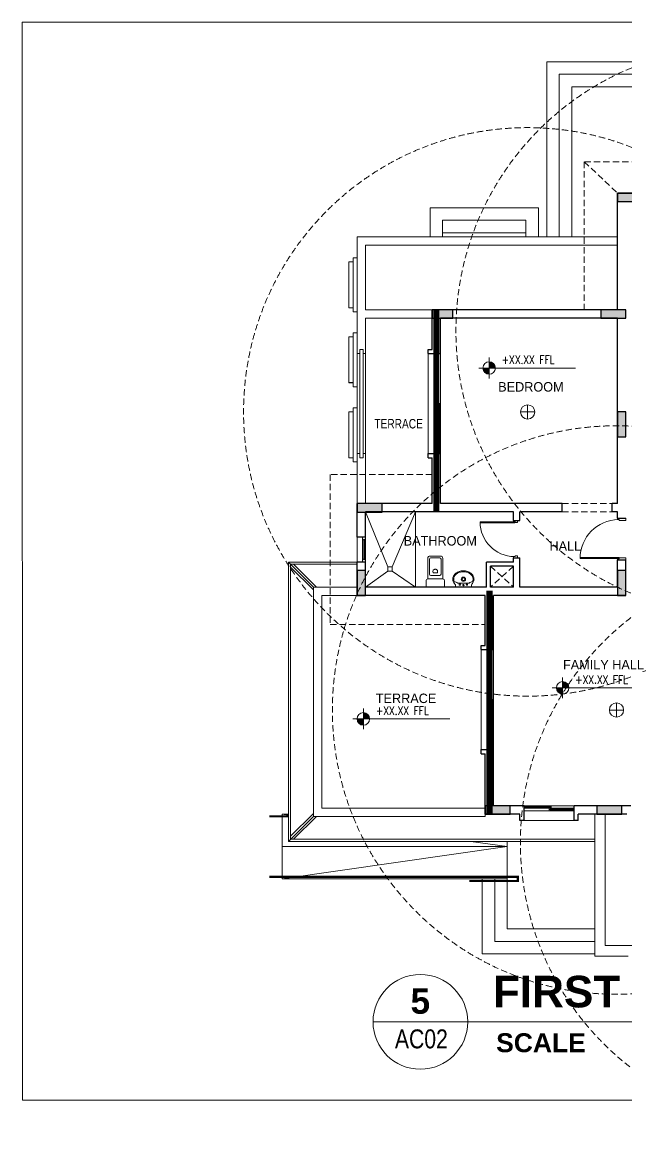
# Model space of a CAD drawing. Header units: millimetres. Extents: x -9083 to 924194, y -232449 to 321637.
# Drawn here: x 146295 to 155860, y -213870 to -196380 of the extents above; entities that cross this region are included whole.
import ezdxf
from ezdxf.enums import TextEntityAlignment as Align

# ---------------------------------------------------------------- set-up
doc = ezdxf.new("R2010")
doc.units = ezdxf.units.MM
doc.header["$LTSCALE"] = 400
doc.header["$MEASUREMENT"] = 0
doc.linetypes.add('HIDDEN', pattern=[0.375, 0.25, -0.125])
doc.layers.get('0').update_dxf_attribs({"lineweight": 0, "true_color": 0xff1414})
doc.layers.get('Defpoints').update_dxf_attribs({"color": 8, "lineweight": 5})
doc.layers.add('ALARM', color=7, linetype='Continuous', lineweight=5, true_color=0xff0f0f)
for name, color, linetype, lineweight in [('ARCHES', 1, 'HIDDEN', 5), ('COLUMNS HATCH', 1, 'Continuous', 5), ('DOOR', 1, 'Continuous', 5), ('FIRE RATE', 244, 'Continuous', 0), ('FIXTURE', 5, 'Continuous', 0), ('FURNITURE', 1, 'Continuous', 5), ('GENERAL TEXT', 4, 'Continuous', 5), ('HANDRAIL', 31, 'Continuous', 5), ('HIDDEN', 237, 'HIDDEN', 0), ('LEVEL SYMBOL', 8, 'Continuous', 5), ('LEVELS', 251, 'Continuous', 5), ('PRO COLUMNS', 6, 'Continuous', 30), ('PROPOSED COLUMNS', 6, 'Continuous', 30), ('REFER TILTLE 100', 7, 'Continuous', 5), ('ROOF LINE 1', 246, 'Continuous', 30), ('STAIR', 1, 'Continuous', 5), ('TEXT DRAWING TITLE', 7, 'Continuous', 5), ('WALL ELEVATION', 3, 'Continuous', 9), ('WALL PROPOSED', 255, 'Continuous', 30), ('WINDOWS', 5, 'Continuous', 5)]:
    doc.layers.add(name, color=color, linetype=linetype, lineweight=lineweight)
doc.styles.add('arial', font='arial.ttf', dxfattribs={"width": 0.8, "height": 2.2})
doc.styles.add('ARIAL-TITLE', font='arialbd.ttf')
doc.styles.add('ROMANS-TITLE', font='ROMANS.shx', dxfattribs={"width": 0.8})
doc.styles.get("Standard").update_dxf_attribs({"font": 'GOTHIC.TTF', "height": 220})

# ---------------------------------------------------------------- blocks, each defined once
blk = doc.blocks.new('*U145')
for p, q in [((180, 0), (-180, 0)), ((-180, 0), (-180, -53)), ((180, 0), (180, -52)), ((130, -89), (-130, -89))]:
    blk.add_line(p, q)
for centre, radius in [((-80, -57), 16.1), ((0, -178), 48.5), ((0, -178), 31.8), ((0, -44), 16), ((80, -57), 18.1)]:
    blk.add_circle(centre, radius)
for centre, radius, start, end in [((-88, -178), 152, 152.3807, 180), ((-88, -178), 152, 180, 207.6193), ((-45, -201), 200, 132.2414, 152.3807), ((-45, -156), 200, 207.6193, 231.6325), ((-88, -178), 132, 153.1014, 207.6193), ((-209, 0), 119, 271.591, 311.3839), ((-45, -156), 180, 207.6193, 231.6325), ((214, 5), 126, 228.3983, 266.8513), ((46, -156), 180, 308.3675, 332.3807), ((46, -156), 200, 308.3675, 332.3807), ((46, -201), 200, 27.6193, 48.0173), ((89, -178), 132, 332.3807, 25.9024), ((89, -178), 152, 0, 27.6193), ((89, -178), 152, 332.3807, 0), ((-18, -121), 244, 231.6325, 251.8447), ((-18, -121), 224, 231.6325, 251.8447), ((0, -66), 302, 251.8447, 270), ((0, -66), 282, 251.8447, 270), ((0, -66), 282, 270, 288.1553), ((0, -66), 302, 270, 288.1553), ((18, -121), 224, 288.1553, 308.3675), ((18, -121), 244, 288.1553, 308.3675)]:
    blk.add_arc(centre, radius, start, end)
blk = doc.blocks.new('*U146')
for p, q in [((-210, 0), (-210, -140)), ((-210, 0), (210, 0)), ((210, 0), (210, -140)), ((-170, -180), (-170, -650)), ((-170, -180), (170, -180)), ((170, -180), (170, -650)), ((-130, -290), (-130, -630)), ((-100, -260), (100, -260)), ((-44, -319), (44, -319)), ((130, -290), (130, -630)), ((-120, -700), (120, -700)), ((-100, -660), (100, -660))]:
    blk.add_line(p, q)
for centre, radius, start, end in [((-170, -140), 40, 180, 270), ((170, -140), 40, 270, 0), ((-100, -290), 30, 90, 180), ((-1, -349), 52.4, 157.2878, 180), ((-1, -349), 52.4, 180, 202.7122), ((-1, -349), 53, 144.8858, 157.2878), ((-1, -349), 53, 202.7122, 225.2991), ((0, -348), 53.5, 225.2991, 247.7107), ((0, -348), 54, 247.7107, 270), ((0, -348), 54, 270, 292.2893), ((0, -348), 53.5, 292.2893, 314.7009), ((1, -349), 53, 314.7009, 337.2878), ((1, -349), 53, 22.7122, 35.1142), ((1, -349), 52.4, 360, 22.7122), ((1, -349), 52.4, 337.2878, 0), ((100, -290), 30, 0, 90), ((-120, -650), 50, 180, 270), ((-100, -630), 30, 180, 270), ((100, -630), 30, 270, 0), ((120, -650), 50, 270, 0)]:
    blk.add_arc(centre, radius, start, end)
blk = doc.blocks.new('A-DETAIL-TITLE-100')
at = {"layer": 'TEXT DRAWING TITLE', "linetype": 'Continuous'}
blk.add_line((0, 0), (-1500, 0), dxfattribs=at)
blk.add_circle((-750, 0), 750, dxfattribs=at)
at = {"layer": 'TEXT DRAWING TITLE', "style": 'ARIAL-TITLE'}
for tag, p, height in [('TITLE1', (450, 937), 500), ('SCALE1', (450, -480), 300), ('SCALE2', (2479, -480), 300)]:
    blk.add_attdef(tag, p, '', height=height, dxfattribs=at)
at = {"layer": 'TEXT DRAWING TITLE', "color": 7, "style": 'ARIAL-TITLE'}
blk.add_attdef('TITLE2_001', (435, 228), '', height=500, dxfattribs=at)
at = {"layer": 'TEXT DRAWING TITLE', "linetype": 'Continuous', "style": 'ARIAL-TITLE'}
blk.add_attdef('DRWG-NO', text='', height=400, dxfattribs=at).set_placement((-751, 326), align=Align.MIDDLE)
at = {"layer": 'TEXT DRAWING TITLE', "linetype": 'Continuous', "style": 'arial', "width": 0.8}
blk.add_attdef('DRAWING-REF', text='', height=300, dxfattribs=at).set_placement((-735, -270), align=Align.MIDDLE)
blk = doc.blocks.new('VILLA FIRST COLUMNS')
at = {"layer": 'COLUMNS HATCH', "ltscale": 300}
for points in [[(401768, 181785), (401168, 181785), (401168, 181985), (401768, 181985)], [(406768, 181985), (406768, 180785), (406568, 180785), (406568, 181985)], [(412368, 180785), (411768, 180785), (411768, 180985), (412368, 180985)], [(397218, 178985), (396718, 178985), (396718, 179185), (397218, 179185)], [(401368, 178985), (400768, 178985), (400768, 179185), (401368, 179185)], [(401168, 176135), (401168, 176735), (401368, 176735), (401368, 176135)], [(403368, 176135), (403368, 176735), (403568, 176735), (403568, 176135)], [(406768, 176535), (406168, 176535), (406168, 176735), (406768, 176735)], [(412368, 176535), (411768, 176535), (411768, 176735), (412368, 176735)], [(403368, 174335), (403368, 174935), (403568, 174935), (403568, 174335)], [(395518, 174335), (394918, 174335), (394918, 174535), (395518, 174535)], [(394918, 172335), (394918, 172935), (395118, 172935), (395118, 172335)], [(401168, 172335), (401168, 172935), (401368, 172935), (401368, 172335)], [(406768, 172485), (406168, 172485), (406168, 172685), (406768, 172685)], [(403368, 170535), (403368, 171135), (403568, 171135), (403568, 170535)], [(408018, 170035), (408018, 171135), (408218, 171135), (408218, 170035)], [(403368, 167085), (403368, 167685), (403568, 167685), (403568, 167085)], [(398593, 167085), (397993, 167085), (397993, 167285), (398593, 167285)], [(401268, 167085), (400668, 167085), (400668, 167285), (401268, 167285)], [(403368, 164385), (403368, 164985), (403568, 164985), (403568, 164385)], [(408018, 164385), (408018, 164985), (408218, 164985), (408218, 164385)]]:
    blk.add_hatch(color=256, dxfattribs=at).paths.add_polyline_path(points)
at = {"layer": 'PRO COLUMNS', "ltscale": 300}
for points in [[(401768, 181785), (401768, 181985), (401168, 181985), (401168, 181785)], [(406768, 181985), (406568, 181985), (406568, 180785), (406768, 180785)], [(412368, 180785), (412368, 180985), (411768, 180985), (411768, 180785)], [(397218, 178985), (397218, 179185), (396718, 179185), (396718, 178985)], [(401368, 178985), (401368, 179185), (400768, 179185), (400768, 178985)], [(401168, 176135), (401368, 176135), (401368, 176735), (401168, 176735)], [(403368, 176135), (403568, 176135), (403568, 176735), (403368, 176735)], [(406768, 176535), (406768, 176735), (406168, 176735), (406168, 176535)], [(412368, 176535), (412368, 176735), (411768, 176735), (411768, 176535)], [(403368, 174335), (403568, 174335), (403568, 174935), (403368, 174935)], [(395518, 174335), (395518, 174535), (394918, 174535), (394918, 174335)], [(394918, 172335), (395118, 172335), (395118, 172935), (394918, 172935)], [(401168, 172335), (401368, 172335), (401368, 172935), (401168, 172935)], [(406768, 172485), (406768, 172685), (406168, 172685), (406168, 172485)], [(403368, 170535), (403568, 170535), (403568, 171135), (403368, 171135)], [(408018, 170035), (408218, 170035), (408218, 171135), (408018, 171135)], [(403368, 167085), (403568, 167085), (403568, 167685), (403368, 167685)], [(398593, 167085), (398593, 167285), (397993, 167285), (397993, 167085)], [(401268, 167085), (401268, 167285), (400668, 167285), (400668, 167085)], [(403368, 164385), (403568, 164385), (403568, 164985), (403368, 164985)], [(408018, 164385), (408218, 164385), (408218, 164985), (408018, 164985)]]:
    blk.add_lwpolyline(points, close=True, dxfattribs=at)
blk = doc.blocks.new('A-LVL_PLAN')
at = {"layer": 'LEVELS', "ltscale": 800}
h = blk.add_hatch(color=256, dxfattribs=at)
h.paths.add_polyline_path([(0, 0), (150, 0, 0.414214), (0, 150)])
h.paths.add_polyline_path([(0, -150), (0, 0), (-150, 0, 0.414214)])
at = {"layer": 'LEVELS'}
for p, q in [((-250, 0), (250, 0)), ((0, -250), (0, 250))]:
    blk.add_line(p, q, dxfattribs=at)
at = {"layer": 'LEVELS', "ltscale": 800}
blk.add_line((0, 0), (2074, 0), dxfattribs=at)
at = {"layer": 'LEVELS'}
blk.add_circle((0, 0), 150, dxfattribs=at)
at = {"layer": 'LEVELS', "ltscale": 800, "style": 'ROMANS-TITLE', "width": 0.8}
blk.add_attdef('FLOOR-LEVEL', (300, 100), '', height=200, dxfattribs=at)
blk = doc.blocks.new('*U70')
for p, q in [((600, 99), (650, 99)), ((650, 99), (650, -61)), ((1550, 99), (1550, -61)), ((1600, 99), (1550, 99)), ((600, -101), (630, -101)), ((630, -61), (630, -101)), ((630, -61), (650, -61)), ((1540, -66), (1540, -1000)), ((1565, -66), (1540, -66)), ((1570, -61), (1550, -61)), ((1565, -66), (1565, -1001)), ((1570, -61), (1570, -101)), ((1600, -101), (1570, -101))]:
    blk.add_line(p, q)
blk.add_arc((1565, -66), 935, 180.9304, 269.9953)
blk = doc.blocks.new('*U64')
for p, q in [((-1600, 1), (-1550, 1)), ((-1550, 1), (-1550, -59)), ((-750, 1), (-750, -59)), ((-700, 1), (-750, 1)), ((-1600, -99), (-1570, -99)), ((-1570, -59), (-1550, -59)), ((-1570, -59), (-1570, -99)), ((-1565, -64), (-1565, -899)), ((-1565, -64), (-1540, -64)), ((-1540, -64), (-1540, -897)), ((-730, -59), (-750, -59)), ((-730, -59), (-730, -99)), ((-700, -99), (-730, -99))]:
    blk.add_line(p, q)
blk.add_arc((-1565, -63), 835, 270.0066, 358.9548)
blk = doc.blocks.new('A$Ccfd28120')
for p, q in [((0, -171), (0, 171)), ((171, 0), (-171, 0))]:
    blk.add_line(p, q)
blk.add_circle((0, 0), 171)

msp = doc.modelspace()

# ---------------------------------------------------------------- linework, layer by layer
at = {"layer": 'ALARM', "linetype": 'HIDDEN', "lineweight": 0}
for centre in [(157667.14703, -201264.19906), (154303.66834, -202550.57233), (155710.82166, -207270.25204), (158688.70018, -209369.54694)]:
    msp.add_circle(centre, 4500, dxfattribs=at)
at = {"layer": 'ARCHES', "lineweight": 0}
for p, q in [((154851.44529, -204003.15862), (155643.44529, -204003.15862)), ((154851.44529, -204135.15862), (155643.44529, -204135.15862))]:
    msp.add_line(p, q, dxfattribs=at)
at = {"layer": 'Defpoints', "lineweight": 0}
msp.add_lwpolyline([(146300.19608, -213445.00777), (166432.9392, -213445.00777), (166427.97271, -196379.66166), (146295.22959, -196379.66166)], close=True, dxfattribs=at)
at = {"layer": 'FIRE RATE', "color": 177, "lineweight": 0, "true_color": 0x293189, "const_width": 100}
for points in [[(152857.07157, -204135.15862), (152857.07157, -200934.15862)], [(153698.57157, -208917.33935), (153698.57157, -205381.84351)]]:
    msp.add_lwpolyline(points, dxfattribs=at)
at = {"layer": 'FURNITURE', "lineweight": 0}
for p, q in [((152089.82041, -205003.9327), (151735.07157, -204135.15862)), ((152155.82041, -205003.9327), (152527.07157, -204135.15862)), ((152527.07157, -205323.15862), (152527.07157, -204135.15862)), ((151735.07157, -205323.15862), (152089.82041, -205069.9327)), ((152155.82041, -205003.9327), (152089.82041, -205003.9327)), ((152089.82041, -205003.9327), (152089.82041, -205069.9327)), ((152089.82041, -205069.9327), (152155.82041, -205069.9327)), ((152155.82041, -205069.9327), (152155.82041, -205003.9327)), ((152155.82041, -205069.9327), (152527.07157, -205323.15862))]:
    msp.add_line(p, q, dxfattribs=at)
at = {"layer": 'HANDRAIL', "lineweight": 0}
for p, q in [((151603.07157, -201627.15862), (151603.07157, -199779.15862)), ((151603.07157, -199779.15862), (155728.07157, -199779.15862)), ((151735.07157, -200934.15862), (151735.07157, -199911.15862)), ((151735.07157, -199911.15862), (155728.07157, -199911.15862)), ((152791.07157, -200934.15862), (151735.07157, -200934.15862)), ((151735.07157, -201627.15862), (151735.07157, -201066.15862)), ((152791.07157, -201066.15862), (151735.07157, -201066.15862)), ((151642.67157, -201627.15862), (151603.07157, -201627.15862)), ((151603.07157, -201627.15862), (151603.07157, -203211.15862)), ((151735.07157, -201627.15862), (151695.47157, -201627.15862)), ((151735.07157, -201627.15862), (151735.07157, -203211.15862)), ((151603.07157, -204000.33935), (151603.07157, -203211.15862)), ((151642.67157, -203211.15862), (151603.07157, -203211.15862)), ((151735.07157, -203211.15862), (151695.47157, -203211.15862)), ((151735.07157, -204000.33935), (151735.07157, -203211.15862))]:
    msp.add_line(p, q, dxfattribs=at)
for points in [[(151537.07157, -200175.15862), (151471.07157, -200175.15862), (151471.07157, -200901.15862), (151537.07157, -200901.15862)], [(151537.07157, -200109.15862), (151537.07157, -200967.15862), (151603.07157, -200967.15862)], [(151603.07157, -200109.15862), (151537.07157, -200109.15862)], [(151537.07157, -201297.15862), (151537.07157, -202155.15862), (151603.07157, -202155.15862)], [(151603.07157, -201297.15862), (151537.07157, -201297.15862)], [(151537.07157, -201363.15862), (151471.07157, -201363.15862), (151471.07157, -202089.15862), (151537.07157, -202089.15862)], [(151537.07157, -202087.50862), (151471.07157, -202087.50862)], [(151537.07157, -202485.15862), (151537.07157, -203343.15862), (151603.07157, -203343.15862)], [(151603.07157, -202485.15862), (151537.07157, -202485.15862)], [(151537.07157, -202551.15862), (151471.07157, -202551.15862), (151471.07157, -203277.15862), (151537.07157, -203277.15862)]]:
    msp.add_lwpolyline(points, dxfattribs=at)
msp.add_lwpolyline([(151642.67157, -203277.15862), (151695.47157, -203277.15862), (151695.47157, -201561.15862), (151642.67157, -201561.15862)], close=True, dxfattribs=at)
at = {"layer": 'HANDRAIL', "lineweight": 0, "const_width": 33}
for points in [[(150514.07157, -208953.26277), (150213.77157, -208953.26277)], [(150213.77157, -209910.26277), (154147.37157, -209910.26277), (154147.37157, -209976.26277), (153381.77157, -209976.26277)]]:
    msp.add_lwpolyline(points, dxfattribs=at)
at = {"layer": 'HIDDEN', "lineweight": 0}
for p, q in [((155200.07157, -198591.15862), (155728.07157, -199086.15862)), ((153715.07157, -204993.15862), (154078.07157, -205323.15862)), ((154078.07157, -204993.15862), (153715.07157, -205323.15862))]:
    msp.add_line(p, q, dxfattribs=at)
for points in [[(159952.07157, -199746.26277), (159952.07157, -198591.15862), (155200.07157, -198591.15862), (155200.07157, -200934.15862)], [(152791.07157, -203541.15862), (151174.07157, -203541.15862), (151174.07157, -205917.15862), (153632.57157, -205917.15863)]]:
    msp.add_lwpolyline(points, dxfattribs=at)
at = {"layer": 'ROOF LINE 1', "lineweight": 0, "ltscale": 100}
for p, q in [((151603.07157, -204927.15862), (150514.07157, -204927.15862)), ((150514.07157, -204927.15862), (150514.07157, -209349.15862)), ((150910.07157, -205323.15862), (150514.07157, -204927.15862)), ((151603.07157, -204960.15862), (150547.07157, -204960.15862)), ((150547.07157, -204960.15862), (150547.07157, -209316.15862)), ((150956.74062, -205323.15862), (150593.74062, -204960.15862)), ((150910.07157, -205369.82767), (150547.07157, -205006.82767)), ((150910.07157, -208953.15862), (150910.07157, -205323.15862)), ((150910.07157, -205323.15862), (151603.07157, -205323.15862)), ((150910.07157, -208953.15862), (150514.07157, -209349.15862)), ((150910.07157, -208906.48957), (150547.07157, -209269.48957)), ((150956.74062, -208953.15862), (150593.74062, -209316.15862)), ((153632.57157, -208953.15862), (150910.07157, -208953.15862)), ((153632.57157, -208917.33935), (153632.57157, -208953.15862)), ((155365.07157, -211164.15862), (155365.07157, -208917.33935)), ((155530.07157, -210999.15862), (155530.07157, -208917.33935)), ((150514.07157, -209349.15862), (155365.07157, -209349.15862)), ((150547.07157, -209316.15862), (155365.07157, -209316.15862)), ((157444.07157, -210999.15862), (155530.07157, -210999.15862)), ((155893.07157, -211164.15862), (155365.07157, -211164.15862))]:
    msp.add_line(p, q, dxfattribs=at)
msp.add_lwpolyline([(153632.57157, -208821.15862), (151042.07157, -208821.15862), (151042.07157, -205455.15862), (151603.07157, -205455.15862)], dxfattribs=at)
at = {"layer": 'STAIR', "lineweight": 0}
for p, q in [((152956.07157, -199713.15862), (154276.07157, -199713.15862)), ((150415.07157, -208920.15862), (150415.07157, -209943.15862)), ((150514.07157, -208920.15862), (150415.07157, -208920.15862)), ((150514.07157, -208934.36695), (150415.07157, -208920.15862)), ((153979.07157, -209431.65862), (153404.23286, -209349.15862)), ((153979.07157, -209349.15862), (153979.07157, -210735.15862)), ((150415.07157, -209431.65862), (153979.07157, -209431.65862)), ((153979.07157, -209431.65862), (150415.07157, -209943.15862)), ((153979.07157, -209943.15862), (150415.07157, -209943.15862)), ((153583.07157, -209943.15862), (153583.07157, -211131.15862)), ((153781.07157, -209943.15862), (153781.07157, -210933.15862)), ((155365.07157, -210735.15862), (153979.07157, -210735.15862)), ((155365.07157, -210933.15862), (153781.07157, -210933.15862)), ((155365.07157, -211131.15862), (153583.07157, -211131.15862))]:
    msp.add_line(p, q, dxfattribs=at)
for points in [[(154606.07157, -199779.15862), (154606.07157, -197007.15862), (160546.07157, -197007.15862), (160546.07157, -199746.26277)], [(154804.07157, -199779.15862), (154804.07157, -197205.15862), (160348.07157, -197205.15862), (160348.07157, -199746.26277)], [(155002.07157, -199779.15862), (155002.07157, -197403.15862), (160150.07157, -197403.15862), (160150.07157, -199746.26277)], [(154474.07157, -199779.15862), (154474.07157, -199318.9055), (152758.16265, -199318.9055), (152758.16265, -199779.15862)], [(154276.07157, -199779.15862), (154276.07157, -199516.9055), (152956.16265, -199516.9055), (152956.16265, -199779.15862)]]:
    msp.add_lwpolyline(points, dxfattribs=at)
at = {"layer": 'TEXT DRAWING TITLE', "linetype": 'Continuous', "lineweight": 0}
msp.add_line((153354.67002, -212206.23337), (160671.47754, -212206.23337), dxfattribs=at)
at = {"layer": 'WALL ELEVATION', "linetype": 'Continuous', "lineweight": 0}
for p, q in [((152725.07157, -203211.15862), (152725.07157, -201627.15862)), ((151603.07157, -204531.15862), (151603.07157, -204927.15862)), ((153566.57157, -206313.15862), (153566.57157, -207897.15862)), ((154247.19657, -209019.15862), (155039.19657, -209019.15862))]:
    msp.add_line(p, q, dxfattribs=at)
at = {"layer": 'WALL PROPOSED'}
for p, q in [((155728.07157, -199086.15862), (156718.07157, -199086.15862)), ((155728.07157, -200934.15862), (155728.07157, -199086.15862)), ((155728.07157, -200934.15862), (152791.07157, -200934.15862)), ((152791.07157, -201561.15862), (152791.07157, -200934.15862)), ((155728.07157, -201066.15862), (152923.07157, -201066.15862)), ((152923.07157, -201627.15862), (152923.07157, -201066.15862)), ((155728.07157, -204003.15862), (155728.07157, -201066.15862)), ((152725.07157, -201627.15862), (152725.07157, -201561.15862)), ((152725.07157, -201561.15862), (152791.07157, -201561.15862)), ((152725.07157, -201627.15862), (152923.07157, -201627.15862)), ((152725.07157, -203277.15862), (152725.07157, -203211.15862)), ((152725.07157, -203211.15862), (152923.07157, -203211.15862)), ((152923.07157, -204003.15862), (152923.07157, -203211.15862)), ((152725.07157, -203277.15862), (152791.07157, -203277.15862)), ((152791.07157, -204003.15862), (152791.07157, -203277.15862)), ((152791.07157, -204003.15862), (151603.07157, -204003.15862)), ((151603.07157, -204531.15862), (151603.07157, -204003.15862)), ((154851.44529, -204003.15862), (152923.07157, -204003.15862)), ((154851.44529, -204135.15862), (154851.44529, -204003.15862)), ((155643.44529, -204135.15862), (155643.44529, -204003.15862)), ((155728.07157, -204003.15862), (155643.44529, -204003.15862)), ((151735.07157, -204531.15862), (151735.07157, -204135.15862)), ((154078.07157, -204135.15862), (151735.07157, -204135.15862)), ((154078.07157, -204267.15862), (154078.07157, -204135.15862)), ((154078.07157, -204267.15862), (154177.07157, -204267.15862)), ((154851.44529, -204135.15862), (154177.07157, -204135.15862)), ((154177.07157, -204267.15862), (154177.07157, -204135.15862)), ((155728.07157, -204135.15862), (155643.44529, -204135.15862)), ((155728.07157, -204234.15862), (155728.07157, -204135.15862)), ((155728.07157, -204234.15862), (155860.07157, -204234.15862)), ((151735.07157, -204531.15862), (151603.07157, -204531.15862)), ((151603.07157, -205455.15862), (151603.07157, -204927.15862)), ((151735.07157, -204927.15862), (151603.07157, -204927.15862)), ((151735.07157, -205323.15862), (151735.07157, -204927.15862)), ((154078.07157, -204927.15862), (153649.07157, -204927.15862)), ((153649.07157, -205323.15862), (153649.07157, -204927.15862)), ((154078.07157, -204861.15862), (154177.07157, -204861.15862)), ((154078.07157, -204927.15862), (154078.07157, -204861.15862)), ((154177.07157, -205323.15862), (154177.07157, -204861.15862)), ((155728.07157, -205323.15862), (155728.07157, -204894.15862)), ((155728.07157, -204894.15862), (155860.07157, -204894.15862)), ((155860.07157, -205455.15862), (155860.07157, -204894.15862)), ((153715.07157, -205323.15862), (153715.07157, -204993.15862)), ((154078.07157, -204993.15862), (153715.07157, -204993.15862)), ((154078.07157, -205323.15862), (154078.07157, -204993.15862)), ((153649.07157, -205323.15862), (151735.07157, -205323.15862)), ((154078.07157, -205323.15862), (153715.07157, -205323.15862)), ((155728.07157, -205323.15862), (154177.07157, -205323.15862)), ((153632.57157, -205455.15862), (151603.07157, -205455.15862)), ((153632.57157, -206247.15862), (153632.57157, -205455.15862)), ((153764.57157, -206313.15862), (153764.57157, -205455.15862)), ((155860.07157, -205455.15862), (153764.57157, -205455.15862)), ((153566.57157, -206313.15862), (153566.57157, -206247.15862)), ((153566.57157, -206247.15862), (153632.57157, -206247.15862)), ((153566.57157, -206313.15862), (153764.57157, -206313.15862)), ((153566.57157, -207963.15862), (153566.57157, -207897.15862)), ((153566.57157, -207897.15862), (153764.57157, -207897.15862)), ((153764.57157, -208785.33935), (153764.57157, -207897.15862)), ((153566.57157, -207963.15862), (153632.57157, -207963.15862)), ((153632.57157, -208917.33935), (153632.57157, -207963.15862)), ((154247.19657, -208785.33935), (153764.57157, -208785.33935)), ((154247.19657, -209019.15862), (154247.19657, -208785.33935)), ((155938.44657, -208785.33935), (155039.19657, -208785.33935)), ((155039.19657, -209019.15862), (155039.19657, -208785.33935)), ((154181.19657, -208917.33935), (153632.57157, -208917.33935)), ((154181.19657, -209019.15862), (154181.19657, -208917.33935)), ((155872.44657, -208917.33935), (155105.19657, -208917.33935)), ((155105.19657, -209019.15862), (155105.19657, -208917.33935)), ((154247.19657, -209019.15862), (154181.19657, -209019.15862)), ((155105.19657, -209019.15862), (155039.19657, -209019.15862))]:
    msp.add_line(p, q, dxfattribs=at)
at = {"layer": 'WINDOWS', "lineweight": 0}
for p, q in [((152843.87157, -202452.15862), (152843.87157, -201627.15862)), ((152857.07157, -202435.65862), (152857.07157, -201643.65862)), ((152870.27157, -202435.65862), (152870.27157, -201643.65862)), ((152883.47157, -202419.15862), (152883.47157, -201627.15862)), ((152923.07157, -201627.15862), (152883.47157, -201627.15862)), ((152843.87157, -202419.15862), (152857.07157, -202419.15862)), ((152843.87157, -202452.15862), (152883.47157, -202452.15862)), ((152857.07157, -202435.65862), (152870.27157, -202435.65862)), ((152870.27157, -202419.15862), (152883.47157, -202419.15862)), ((152883.47157, -203211.15862), (152883.47157, -202419.15862)), ((152896.67157, -203194.65862), (152896.67157, -202435.65862)), ((152909.87157, -203194.65862), (152909.87157, -202435.65862)), ((152923.07157, -203211.15862), (152923.07157, -202419.15862)), ((152843.87157, -203211.15862), (152883.47157, -203211.15862)), ((152883.47157, -203178.15862), (152896.67157, -203178.15862)), ((152883.47157, -203211.15862), (152923.07157, -203211.15862)), ((152896.67157, -203194.65862), (152909.87157, -203194.65862)), ((152909.87157, -203178.15862), (152923.07157, -203178.15862)), ((151688.87157, -204927.15862), (151688.87157, -204531.15862)), ((151688.87157, -204531.15862), (151735.07157, -204531.15862)), ((151688.87157, -204577.35862), (151707.02157, -204577.35862)), ((151707.02157, -204567.45862), (151716.92157, -204567.45862)), ((151707.02157, -204890.85862), (151707.02157, -204567.45862)), ((151716.92157, -204890.85862), (151716.92157, -204567.45862)), ((151716.92157, -204577.35862), (151735.07157, -204577.35862)), ((151735.07157, -204927.15862), (151735.07157, -204531.15862)), ((151688.87157, -204880.95862), (151707.02157, -204880.95862)), ((151688.87157, -204927.15862), (151735.07157, -204927.15862)), ((151707.02157, -204890.85862), (151716.92157, -204890.85862)), ((151716.92157, -204880.95862), (151735.07157, -204880.95862)), ((153685.37157, -207138.15862), (153685.37157, -206313.15862)), ((153698.57157, -207121.65862), (153698.57157, -206329.65862)), ((153711.77157, -207121.65862), (153711.77157, -206329.65862)), ((153724.97157, -207105.15862), (153724.97157, -206313.15862)), ((153764.57157, -206313.15862), (153724.97157, -206313.15862)), ((153685.37157, -207105.15862), (153698.57157, -207105.15862)), ((153685.37157, -207138.15862), (153724.97157, -207138.15862)), ((153698.57157, -207121.65862), (153711.77157, -207121.65862)), ((153711.77157, -207105.15862), (153724.97157, -207105.15862)), ((153724.97157, -207897.15862), (153724.97157, -207105.15862)), ((153738.17157, -207880.65862), (153738.17157, -207121.65862)), ((153751.37157, -207880.65862), (153751.37157, -207121.65862)), ((153764.57157, -207897.15862), (153764.57157, -207105.15862)), ((153685.37157, -207897.15862), (153724.97157, -207897.15862)), ((153724.97157, -207864.15862), (153738.17157, -207864.15862)), ((153724.97157, -207897.15862), (153764.57157, -207897.15862)), ((153738.17157, -207880.65862), (153751.37157, -207880.65862)), ((153751.37157, -207864.15862), (153764.57157, -207864.15862)), ((154676.19657, -208785.33935), (154247.19657, -208785.33935)), ((154643.19657, -208824.93935), (154247.19657, -208824.93935)), ((154247.19657, -208864.53935), (154247.19657, -208824.93935)), ((154659.69657, -208798.53935), (154263.69657, -208798.53935)), ((154659.69657, -208811.73935), (154263.69657, -208811.73935)), ((154643.19657, -208785.33935), (154643.19657, -208798.53935)), ((154643.19657, -208811.73935), (154643.19657, -208824.93935)), ((155039.19657, -208824.93935), (154643.19657, -208824.93935)), ((154659.69657, -208798.53935), (154659.69657, -208811.73935)), ((154676.19657, -208785.33935), (154676.19657, -208824.93935)), ((155006.19657, -208824.93935), (155006.19657, -208838.13935)), ((155039.19657, -208785.33935), (155039.19657, -208824.93935)), ((155039.19657, -208824.93935), (155039.19657, -208864.53935)), ((155039.19657, -208864.53935), (154643.19657, -208864.53935)), ((155022.69657, -208838.13935), (154659.69657, -208838.13935)), ((155022.69657, -208851.33935), (154659.69657, -208851.33935)), ((155006.19657, -208851.33935), (155006.19657, -208864.53935)), ((155022.69657, -208838.13935), (155022.69657, -208851.33935))]:
    msp.add_line(p, q, dxfattribs=at)
for points in [[(152843.87157, -201627.15862), (152883.47157, -201627.15862)], [(152857.07157, -201643.65862), (152870.27157, -201643.65862)], [(152923.07157, -201627.15862), (152923.07157, -202419.15862)], [(152843.87157, -201660.15862), (152857.07157, -201660.15862)], [(152870.27157, -201660.15862), (152883.47157, -201660.15862)], [(152843.87157, -203211.15862), (152843.87157, -202452.15862)], [(152883.47157, -202419.15862), (152923.07157, -202419.15862)], [(152883.47157, -202452.15862), (152896.67157, -202452.15862)], [(152896.67157, -202435.65862), (152909.87157, -202435.65862)], [(152909.87157, -202452.15862), (152923.07157, -202452.15862)], [(153685.37157, -206313.15862), (153724.97157, -206313.15862)], [(153685.37157, -206346.15862), (153698.57157, -206346.15862)], [(153698.57157, -206329.65862), (153711.77157, -206329.65862)], [(153711.77157, -206346.15862), (153724.97157, -206346.15862)], [(153764.57157, -206313.15862), (153764.57157, -207105.15862)], [(153685.37157, -207897.15862), (153685.37157, -207138.15862)], [(153724.97157, -207105.15862), (153764.57157, -207105.15862)], [(153724.97157, -207138.15862), (153738.17157, -207138.15862)], [(153738.17157, -207121.65862), (153751.37157, -207121.65862)], [(153751.37157, -207138.15862), (153764.57157, -207138.15862)], [(154247.19657, -208785.33935), (154247.19657, -208824.93935)], [(154263.69657, -208798.53935), (154263.69657, -208811.73935)], [(154280.19657, -208785.33935), (154280.19657, -208798.53935)], [(154280.19657, -208811.73935), (154280.19657, -208824.93935)], [(154643.19657, -208824.93935), (154643.19657, -208864.53935)], [(155039.19657, -208785.33935), (154676.19657, -208785.33935)], [(154676.19657, -208824.93935), (154676.19657, -208838.13935)], [(154247.19657, -208864.53935), (154643.19657, -208864.53935)], [(154659.69657, -208838.13935), (154659.69657, -208851.33935)], [(154676.19657, -208851.33935), (154676.19657, -208864.53935)]]:
    msp.add_lwpolyline(points, dxfattribs=at)

# ---------------------------------------------------------------- block references
at = {"layer": 'ALARM', "lineweight": 0, "xscale": 0.66, "yscale": 0.66, "zscale": 0.66}
for p in [(154303.66834, -202550.57233), (155710.82166, -207270.25204)]:
    msp.add_blockref('A$Ccfd28120', p, dxfattribs=at)
at = {"layer": 'DOOR', "lineweight": 0, "xscale": 0.66, "yscale": 0.66, "zscale": 0.66, "rotation": 270}
for name, p in [('*U64', (154143.16201, -205323.81862)), ('*U70', (155794.98113, -203838.15862))]:
    msp.add_blockref(name, p, dxfattribs=at)
at = {"layer": 'FIXTURE', "lineweight": 0, "xscale": 0.6988224132119649, "yscale": 0.6988224132119649, "zscale": 0.6988224132119649, "rotation": 180}
for name, p in [('*U146', (152840.77048, -205321.00503)), ('*U145', (153286.07157, -205323.15862))]:
    msp.add_blockref(name, p, dxfattribs=at)
at = {"layer": 'LEVEL SYMBOL', "lineweight": 0, "ltscale": 800}
ref = msp.add_blockref('A-LVL_PLAN', (153694.16215, -201856.72448), dxfattribs=dict(at, xscale=0.66, yscale=0.66, zscale=0.66))
ref.add_attrib('FLOOR-LEVEL', '+XX.XX FFL', (153892.16215, -201790.72448), dxfattribs={"color": 1, "ltscale": 800, "height": 132, "style": 'ROMANS-TITLE', "width": 0.8})
ref = msp.add_blockref('A-LVL_PLAN', (154857.46785, -206919.42869), dxfattribs=dict(at, xscale=0.66, yscale=0.66, zscale=0.66))
ref.add_attrib('FLOOR-LEVEL', '+XX.XX FFL', (155055.46785, -206853.42869), dxfattribs={"color": 1, "ltscale": 800, "height": 132, "style": 'ROMANS-TITLE', "width": 0.8})
ref = msp.add_blockref('A-LVL_PLAN', (151701.23403, -207410.71171), dxfattribs=dict(at, xscale=0.66, yscale=0.66, zscale=0.66))
ref.add_attrib('FLOOR-LEVEL', '+XX.XX FFL', (151899.23403, -207344.71171), dxfattribs={"color": 1, "ltscale": 800, "height": 132, "style": 'ROMANS-TITLE', "width": 0.8})
at = {"layer": 'PROPOSED COLUMNS', "lineweight": 0, "xscale": 0.66, "yscale": 0.66, "zscale": 0.66}
msp.add_blockref('VILLA FIRST COLUMNS', (-109042.87086, -319196.28921), dxfattribs=at)
at = {"layer": 'TEXT DRAWING TITLE', "lineweight": 0}
ref = msp.add_blockref('A-DETAIL-TITLE-100', (153354.67002, -212206.23337), dxfattribs=at)
ref.add_attrib('TITLE2_001', 'FIRST  FLOOR PLAN', (153753.16933, -211977.75997), dxfattribs={"layer": 'REFER TILTLE 100', "color": 7, "height": 500, "style": 'ARIAL-TITLE'})
ref.add_attrib('DRWG-NO', '5', dxfattribs={"layer": 'REFER TILTLE 100', "linetype": 'Continuous', "height": 400, "style": 'ARIAL-TITLE'}).set_placement((152603.56876, -211880.72496), align=Align.MIDDLE)
ref.add_attrib('DRAWING-REF', 'AC02', dxfattribs={"layer": 'REFER TILTLE 100', "linetype": 'Continuous', "height": 300, "style": 'arial', "width": 0.8}).set_placement((152620.07132, -212476.09831), align=Align.MIDDLE)
ref.add_attrib('SCALE1', 'SCALE', (153804.67002, -212686.7294), dxfattribs={"layer": 'REFER TILTLE 100', "height": 300, "style": 'ARIAL-TITLE'})
ref.add_attrib('SCALE2', '                                1:150', (155833.67002, -212686.7294), dxfattribs={"layer": 'REFER TILTLE 100', "height": 300, "style": 'ARIAL-TITLE'})

# ---------------------------------------------------------------- texts
at = {"layer": 'GENERAL TEXT', "lineweight": 0, "width": 0.8}
msp.add_text('TERRACE ', height=150, dxfattribs=at).set_placement((151876.41973, -202812.63518))
at = {"layer": 'GENERAL TEXT', "lineweight": 0, "char_height": 150, "width": 2774.0642767, "attachment_point": 2}
for s, insert in [('BEDROOM  ', (154355.18305, -202078.70429)), ('BATHROOM', (152919.92058, -204516.1427)), ('HALL', (154900.04959, -204598.22526)), ('FAMILY HALL', (155504.51544, -206477.45384)), ('TERRACE  ', (152377.47854, -207009.80173))]:
    msp.add_mtext(s, dxfattribs=dict(at, insert=insert))

doc.saveas('drawing.dxf')
